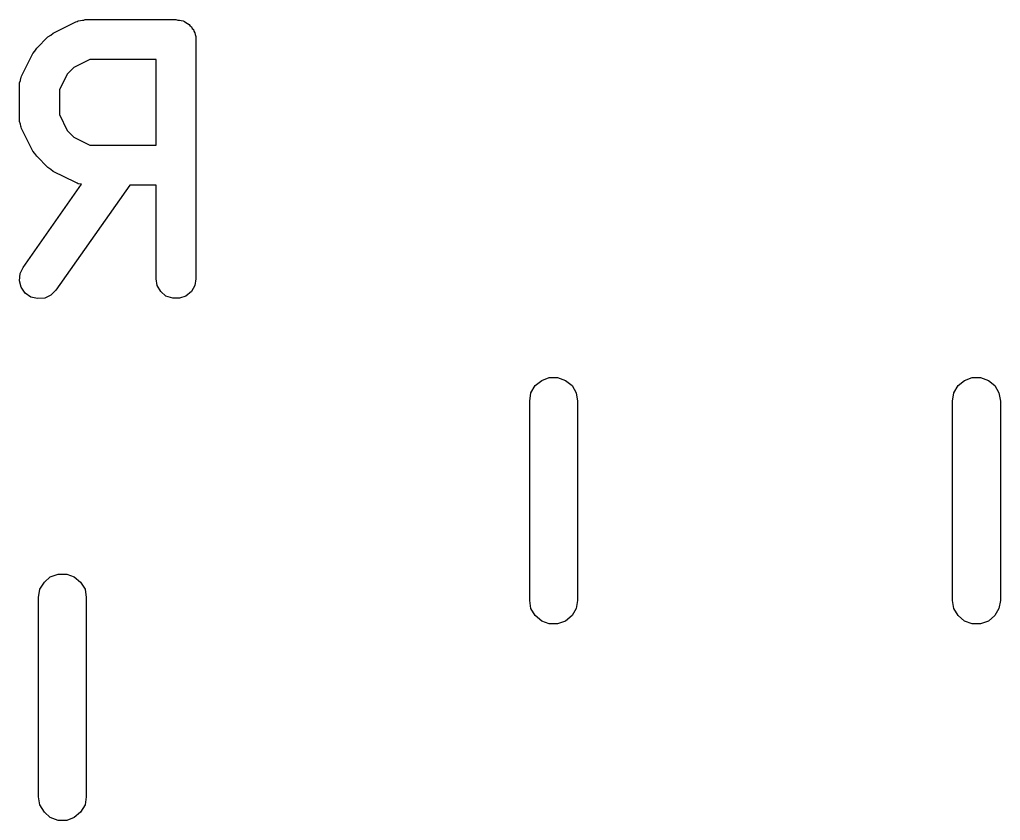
# Model space of a CAD drawing. Extents: x 93.7 to 160.2, y -161.6 to -97.7.
# Drawn here: x 149.796 to 152.255, y -156.405 to -154.396 of the extents above; entities that cross this region are included whole.
import ezdxf

# ---------------------------------------------------------------- set-up
doc = ezdxf.new("R2010")
doc.units = 0
doc.header["$MEASUREMENT"] = 0
doc.layers.add('BLACK', color=7, linetype='CONTINUOUS')

msp = doc.modelspace()

# ---------------------------------------------------------------- linework, layer by layer
at = {"layer": 'Black'}
for p, q in [((149.94, -154.401), (149.943, -154.399)), ((149.943, -154.399), (149.949, -154.398)), ((149.949, -154.398), (149.954, -154.397)), ((149.954, -154.397), (149.957, -154.397)), ((149.957, -154.397), (149.96, -154.396)), ((149.96, -154.396), (150.188, -154.396)), ((150.188, -154.396), (150.193, -154.397)), ((150.193, -154.397), (150.197, -154.397)), ((150.197, -154.397), (150.201, -154.398)), ((150.201, -154.398), (150.206, -154.399)), ((150.206, -154.399), (150.209, -154.401)), ((149.88, -154.43), (149.937, -154.402)), ((149.937, -154.402), (149.94, -154.401)), ((150.209, -154.401), (150.213, -154.403)), ((150.213, -154.403), (150.217, -154.406)), ((150.217, -154.406), (150.221, -154.408)), ((150.221, -154.408), (150.223, -154.411)), ((150.223, -154.411), (150.227, -154.414)), ((150.227, -154.414), (150.229, -154.418)), ((150.229, -154.418), (150.232, -154.421)), ((150.232, -154.421), (150.233, -154.425)), ((150.233, -154.425), (150.235, -154.429)), ((149.839, -154.468), (149.867, -154.439)), ((149.867, -154.439), (149.874, -154.435)), ((149.874, -154.435), (149.88, -154.43)), ((150.235, -154.429), (150.236, -154.433)), ((150.236, -154.433), (150.238, -154.438)), ((150.238, -154.438), (150.238, -154.442)), ((150.238, -154.442), (150.238, -154.446)), ((150.238, -154.446), (150.238, -155.046)), ((149.834, -154.475), (149.839, -154.468)), ((149.801, -154.538), (149.829, -154.481)), ((149.829, -154.481), (149.834, -154.475)), ((149.972, -154.496), (149.932, -154.516)), ((150.138, -154.496), (149.972, -154.496)), ((150.138, -154.711), (150.138, -154.496)), ((149.932, -154.516), (149.915, -154.533)), ((149.798, -154.549), (149.799, -154.543)), ((149.799, -154.543), (149.8, -154.541)), ((149.8, -154.541), (149.801, -154.538)), ((149.915, -154.533), (149.896, -154.572)), ((149.796, -154.555), (149.798, -154.549)), ((149.796, -154.558), (149.796, -154.555)), ((149.796, -154.561), (149.796, -154.558)), ((149.796, -154.646), (149.796, -154.561)), ((149.896, -154.572), (149.896, -154.634)), ((149.796, -154.649), (149.796, -154.646)), ((149.896, -154.634), (149.915, -154.674)), ((149.796, -154.652), (149.796, -154.649)), ((149.798, -154.658), (149.796, -154.652)), ((149.799, -154.663), (149.798, -154.658)), ((149.8, -154.666), (149.799, -154.663)), ((149.801, -154.669), (149.8, -154.666)), ((149.829, -154.726), (149.801, -154.669)), ((149.915, -154.674), (149.932, -154.691)), ((149.932, -154.691), (149.972, -154.711)), ((149.972, -154.711), (150.138, -154.711)), ((149.834, -154.732), (149.829, -154.726)), ((149.839, -154.739), (149.834, -154.732)), ((149.867, -154.767), (149.839, -154.739)), ((149.874, -154.772), (149.867, -154.767)), ((149.88, -154.777), (149.874, -154.772)), ((149.937, -154.805), (149.88, -154.777)), ((149.805, -155.018), (149.951, -154.809)), ((150.072, -154.811), (149.887, -155.075)), ((149.94, -154.806), (149.937, -154.805)), ((149.943, -154.808), (149.94, -154.806)), ((149.949, -154.809), (149.943, -154.808)), ((149.951, -154.809), (149.949, -154.809)), ((150.138, -154.811), (150.072, -154.811)), ((150.138, -155.046), (150.138, -154.811)), ((149.796, -155.051), (149.797, -155.033)), ((149.797, -155.033), (149.805, -155.018)), ((149.8, -155.067), (149.796, -155.051)), ((150.141, -155.063), (150.138, -155.046)), ((150.15, -155.078), (150.141, -155.063)), ((150.235, -155.063), (150.227, -155.078)), ((150.238, -155.046), (150.235, -155.063)), ((149.81, -155.082), (149.8, -155.067)), ((149.824, -155.092), (149.81, -155.082)), ((149.874, -155.087), (149.859, -155.095)), ((149.887, -155.075), (149.874, -155.087)), ((150.163, -155.09), (150.15, -155.078)), ((150.227, -155.078), (150.213, -155.09)), ((149.841, -155.096), (149.824, -155.092)), ((149.859, -155.095), (149.841, -155.096)), ((150.18, -155.095), (150.163, -155.09)), ((150.197, -155.095), (150.18, -155.095)), ((150.213, -155.09), (150.197, -155.095)), ((151.089, -155.314), (151.105, -155.301)), ((151.105, -155.301), (151.124, -155.294)), ((151.124, -155.294), (151.145, -155.294)), ((151.145, -155.294), (151.165, -155.301)), ((151.165, -155.301), (151.181, -155.314)), ((152.149, -155.314), (152.165, -155.301)), ((152.165, -155.301), (152.184, -155.294)), ((152.184, -155.294), (152.205, -155.294)), ((152.205, -155.294), (152.225, -155.301)), ((152.225, -155.301), (152.241, -155.314)), ((151.075, -155.353), (151.078, -155.332)), ((151.078, -155.332), (151.089, -155.314)), ((151.181, -155.314), (151.191, -155.332)), ((151.191, -155.332), (151.195, -155.353)), ((152.135, -155.353), (152.138, -155.332)), ((152.138, -155.332), (152.149, -155.314)), ((152.241, -155.314), (152.251, -155.332)), ((152.251, -155.332), (152.255, -155.353)), ((151.075, -155.853), (151.075, -155.353)), ((151.195, -155.353), (151.195, -155.853)), ((152.135, -155.853), (152.135, -155.353)), ((152.255, -155.353), (152.255, -155.853)), ((149.858, -155.807), (149.873, -155.794)), ((149.873, -155.794), (149.893, -155.787)), ((149.893, -155.787), (149.914, -155.787)), ((149.914, -155.787), (149.933, -155.794)), ((149.933, -155.794), (149.949, -155.807)), ((149.843, -155.846), (149.847, -155.825)), ((149.847, -155.825), (149.858, -155.807)), ((149.949, -155.807), (149.96, -155.825)), ((149.96, -155.825), (149.963, -155.846)), ((149.843, -156.346), (149.843, -155.846)), ((149.963, -155.846), (149.963, -156.346)), ((151.078, -155.873), (151.075, -155.853)), ((151.089, -155.891), (151.078, -155.873)), ((151.191, -155.873), (151.181, -155.891)), ((151.195, -155.853), (151.191, -155.873)), ((152.138, -155.873), (152.135, -155.853)), ((152.149, -155.891), (152.138, -155.873)), ((152.251, -155.873), (152.241, -155.891)), ((152.255, -155.853), (152.251, -155.873)), ((151.105, -155.905), (151.089, -155.891)), ((151.181, -155.891), (151.165, -155.905)), ((152.165, -155.905), (152.149, -155.891)), ((152.241, -155.891), (152.225, -155.905)), ((151.124, -155.912), (151.105, -155.905)), ((151.145, -155.912), (151.124, -155.912)), ((151.165, -155.905), (151.145, -155.912)), ((152.184, -155.912), (152.165, -155.905)), ((152.205, -155.912), (152.184, -155.912)), ((152.225, -155.905), (152.205, -155.912)), ((149.847, -156.366), (149.843, -156.346)), ((149.858, -156.384), (149.847, -156.366)), ((149.96, -156.366), (149.949, -156.384)), ((149.963, -156.346), (149.96, -156.366)), ((149.873, -156.398), (149.858, -156.384)), ((149.949, -156.384), (149.933, -156.398)), ((149.893, -156.405), (149.873, -156.398)), ((149.914, -156.405), (149.893, -156.405)), ((149.933, -156.398), (149.914, -156.405))]:
    msp.add_line(p, q, dxfattribs=at)

doc.saveas('drawing.dxf')
